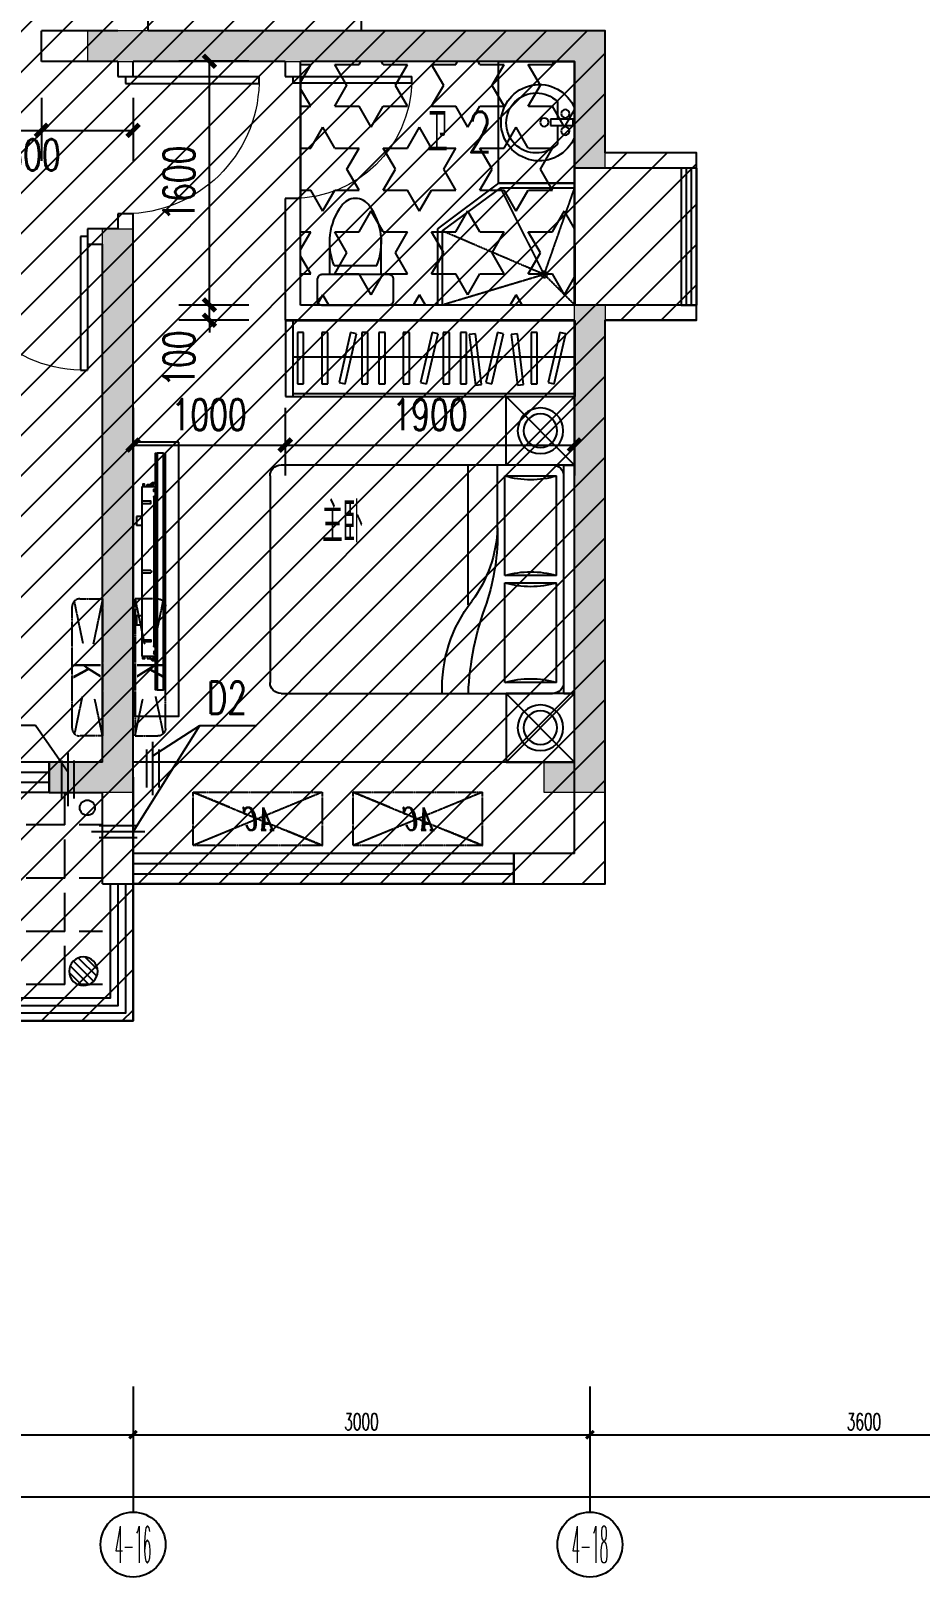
# Model space of a CAD drawing. Extents: x 184967 to 628822, y -100826 to 121332.
# Drawn here: x 281755 to 287593, y -4229 to 5923 of the extents above; entities that cross this region are included whole.
import ezdxf
from ezdxf.enums import TextEntityAlignment as Align

# ---------------------------------------------------------------- set-up
doc = ezdxf.new("R2010")
doc.units = 0
doc.header["$MEASUREMENT"] = 0
doc.linetypes.add('DASH', pattern=[0.35, 0.25, -0.1])
for name, color, linetype in [('1-涂料1', 251, 'Continuous'), ('AXIS_TEXT', 7, 'Continuous'), ('DIM_LEAD', 3, 'Continuous'), ('EQUIP_地漏', 7, 'Continuous'), ('fur', 252, 'Continuous'), ('KT', 8, 'DASH'), ('lvtry', 9, 'Continuous'), ('PUB_DIM', 3, 'Continuous'), ('pub_dim1', 190, 'Continuous'), ('PUB_TEXT', 7, 'Continuous'), ('TEXT', 7, 'Continuous'), ('VPIPE-凝结', 150, 'TG_N'), ('WALL', 145, 'Continuous'), ('WINDOW', 141, 'Continuous'), ('厨洁具', 8, 'Continuous'), ('栏杆', 4, 'Continuous'), ('看线', 67, 'Continuous'), ('降板填充', 251, 'Continuous'), ('面积匡算', 1, 'Continuous')]:
    doc.layers.add(name, color=color, linetype=linetype)
doc.layers.add('4#6#-col-2F~31F$0$COLU', color=7, linetype='Continuous', lineweight=0)
doc.layers.add('4#6#-col-2F~31F$0$COLU_HATCH', color=251, linetype='Continuous', lineweight=0)
doc.styles.add('_TCH_AXIS', font='COMPLEX', dxfattribs={"bigfont": 'GBCBIG'})
doc.styles.add('_TCH_DIM', font='SIMPLEX', dxfattribs={"bigfont": 'GBCBIG'})
doc.styles.add('_TCH_DIM_T3', font='SIMPLEX', dxfattribs={"width": 0.705882, "bigfont": 'GBCBIG'})
doc.styles.add('COMPLEX', font='COMPLEX')
doc.styles.add('ENGLISH', font='italict.shx')
doc.styles.add('LHZ', font='RS5.SHX', dxfattribs={"width": 0.7, "height": 2000, "bigfont": 'HZTXT.shx'})
doc.styles.get("Standard").update_dxf_attribs({"font": 'gbenor.shx', "bigfont": 'gbcbig.shx'})
doc.styles.add('TG_LINETYPE', font='GBXWXT', dxfattribs={"width": 0.7, "height": 3, "bigfont": 'GBCBIG'})
doc.styles.add('宋体', font='romans.shx', dxfattribs={"height": 2, "bigfont": 'gbcbig.shx'})
doc.styles.add('尺寸标注', font='txt.shx', dxfattribs={"width": 0.6, "height": 110})
doc.linetypes.add('TG_N', pattern='A,3,-0.34,["N",TG_LINETYPE,S=0.1,R=0,X=-0.23,Y=-0.08],0', length=3.34)
doc.dimstyles.new('1-50', dxfattribs={"dimscale": 50, "dimtxt": 110, "dimasz": 1, "dimexe": 2, "dimexo": 2, "dimgap": 0.6, "dimtad": 1, "dimdec": 0, "dimrnd": 5, "dimtxsty": '尺寸标注', "dimblk": 'ARCHTICK', "dimcen": 2.5, "dimclrd": 251, "dimclre": 251, "dimclrt": 50, "dimadec": 0, "dimazin": 0, "dimtfac": 1, "dimtdec": 0, "dimtix": 1, "dimtmove": 2, "dimatfit": 3, "dimldrblk": 'DOT', "dimfxl": 0, "dimarcsym": 0})
doc.dimstyles.new('_TCH_ARCH&&80', dxfattribs={"dimtxt": 204, "dimasz": 80, "dimexe": 200, "dimexo": 240, "dimgap": 98, "dimtad": 1, "dimdec": 0, "dimzin": 0, "dimdsep": 46, "dimtxsty": '_TCH_DIM_T3', "dimblk": 'ARCHTICK', "dimcen": 0.09, "dimclrt": 7, "dimazin": 2, "dimtfac": 1, "dimtdec": 0, "dimtix": 1, "dimtmove": 2, "dimatfit": 3, "dimfxl": 0, "dimtolj": 1, "dimtzin": 0, "dimarcsym": 0})

# ---------------------------------------------------------------- blocks, each defined once
blk = doc.blocks.new('$TwtSys$00000141')
for p, q in [((-94, 8), (-10, 92)), ((-94, 8), (-10, 92)), ((-87, -35), (35, 87)), ((-87, -35), (35, 87)), ((-66, -66), (66, 66)), ((-66, -66), (66, 66)), ((-32, -87), (88, 33)), ((-32, -87), (88, 33)), ((11, -92), (92, -11)), ((11, -92), (92, -11))]:
    blk.add_line(p, q)
blk.add_circle((0, 0), 94)
blk.add_circle((0, 0), 94)
blk = doc.blocks.new('4.6.31')
at = {"layer": '4#6#-col-2F~31F$0$COLU_HATCH'}
for points in [[(15800, 5000), (15800, 4800), (19000, 4800), (19000, 4100), (19200, 4100), (19200, 5000)], [(15900, 0), (15550, 0), (15550, 200), (15900, 200), (15900, 3700), (16100, 3700), (16100, 0)], [(19000, 0), (18800, 0), (18800, 200), (19000, 200), (19000, 3200), (19200, 3200), (19200, 0)]]:
    blk.add_hatch(color=252, dxfattribs=at).paths.add_polyline_path(points)
at = {"layer": '4#6#-col-2F~31F$0$COLU', "color": 6}
blk.add_lwpolyline([(15800, 5000), (15800, 4800), (19000, 4800), (19000, 4100), (19200, 4100), (19200, 5000)], close=True, dxfattribs=at)
for points in [[(15900, 0), (15550, 0), (15550, 200), (15900, 200), (15900, 3700), (16100, 3700), (16100, 0), (15900, 0)], [(19000, 0), (18800, 0), (18800, 200), (19000, 200), (19000, 3200), (19200, 3200), (19200, 0), (19000, 0)]]:
    blk.add_lwpolyline(points, dxfattribs=at)
blk = doc.blocks.new('46s')
at = {"layer": 'VPIPE-凝结', "linetype": 'Continuous'}
blk.add_circle((24850, -17200), 50, dxfattribs=at)
blk = doc.blocks.new('A$C66E365A4')
at = {"layer": '栏杆'}
for p, q in [((0, 0), (0, -350)), ((-40, -50), (-40, -300)), ((40, -50), (40, -300))]:
    blk.add_line(p, q, dxfattribs=at)
blk = doc.blocks.new('BGSKT')
at = {"layer": 'KT'}
for p, q in [((296983, 262162), (297281, 262100)), ((297883, 262162), (297640, 262111)), ((297274, 262034), (296998, 261977)), ((297624, 262028), (297869, 261977))]:
    blk.add_line(p, q, dxfattribs=at)
blk.add_lwpolyline([(296983, 262162), (297883, 262162), (297883, 262012, -0.414214), (297833, 261962), (297033, 261962, -0.414214), (296983, 262012)], format="xyb", close=True, dxfattribs=at)
at = {"layer": 'KT', "style": 'LHZ', "width": 0.7}
blk.add_text('K', height=180, dxfattribs=at).set_placement((297397, 261969))
blk = doc.blocks.new('FDBGF')
at = {"layer": 'lvtry'}
for p, q in [((235436, 33878), (234799, 33242)), ((236001, 33312), (235436, 33878)), ((236001, 33312), (235436, 33878)), ((235635, 32989), (235980, 33334)), ((235648, 32959), (236001, 33312)), ((235153, 32888), (234799, 33242)), ((235165, 32918), (234820, 33263)), ((235648, 32959), (235153, 32888)), ((235635, 32989), (235165, 32918))]:
    blk.add_line(p, q, dxfattribs=at)
at = {"layer": 'lvtry', "linetype": 'DASH'}
for q in [(235436, 33878), (234820, 33263), (235165, 32919), (235636, 32989), (235980, 33334)]:
    blk.add_line((235436, 33595), q, dxfattribs=at)
blk.add_circle((235436, 33595), 20, dxfattribs=at)
blk = doc.blocks.new('WRFDXGB')
at = {"layer": 'fur'}
for p, q in [((928926, 867292), (930826, 867292)), ((928926, 867292), (928926, 866792)), ((928976, 867292), (928976, 866792)), ((930826, 867292), (930826, 866792)), ((929005, 867212), (929005, 866876)), ((929045, 867212), (929005, 867212)), ((929045, 866876), (929045, 867212)), ((929165, 867212), (929165, 866876)), ((929206, 867212), (929165, 867212)), ((929206, 866876), (929206, 867212)), ((929355, 867212), (929279, 866884)), ((929318, 866875), (929394, 867203)), ((929394, 867203), (929355, 867212)), ((929428, 867212), (929428, 866876)), ((929468, 867212), (929428, 867212)), ((929468, 866876), (929468, 867212)), ((929541, 867212), (929541, 866876)), ((929581, 867212), (929541, 867212)), ((929581, 866876), (929581, 867212)), ((929700, 867212), (929700, 866876)), ((929741, 867212), (929700, 867212)), ((929741, 866876), (929741, 867212)), ((929890, 867212), (929814, 866884)), ((929853, 866875), (929929, 867203)), ((929929, 867203), (929890, 867212)), ((929963, 867212), (929963, 866876)), ((930003, 867212), (929963, 867212)), ((930003, 866876), (930003, 867212)), ((930076, 867212), (930076, 866876)), ((930116, 867212), (930076, 867212)), ((930116, 866876), (930116, 867212)), ((930174, 867204), (930134, 867199)), ((930134, 867199), (930174, 866866)), ((930214, 866871), (930174, 867204)), ((930319, 867212), (930243, 866884)), ((930282, 866875), (930358, 867203)), ((930358, 867203), (930319, 867212)), ((930450, 867204), (930410, 867199)), ((930410, 867199), (930450, 866866)), ((930490, 866871), (930450, 867204)), ((930540, 867212), (930540, 866876)), ((930580, 867212), (930540, 867212)), ((930580, 866876), (930580, 867212)), ((930728, 867212), (930652, 866884)), ((930691, 866875), (930767, 867203)), ((930767, 867203), (930728, 867212)), ((928976, 867052), (930826, 867052)), ((929005, 866876), (929045, 866876)), ((929165, 866876), (929206, 866876)), ((929279, 866884), (929318, 866875)), ((929428, 866876), (929468, 866876)), ((929541, 866876), (929581, 866876)), ((929700, 866876), (929741, 866876)), ((929814, 866884), (929853, 866875)), ((929963, 866876), (930003, 866876)), ((930076, 866876), (930116, 866876)), ((930174, 866866), (930214, 866871)), ((930243, 866884), (930282, 866875)), ((930450, 866866), (930490, 866871)), ((930540, 866876), (930580, 866876)), ((930652, 866884), (930691, 866875)), ((928926, 866792), (930826, 866792)), ((928976, 866812), (930826, 866812))]:
    blk.add_line(p, q, dxfattribs=at)
blk = doc.blocks.new('_C1IBA')
at = {"layer": 'fur'}
for p, q in [((450, 750), (0, 1200)), ((0, 750), (450, 1200)), ((0, -750), (450, -1200)), ((450, -750), (0, -1200))]:
    blk.add_line(p, q, dxfattribs=at)
at = {"layer": 'fur', "linetype": 'ByBlock'}
for p, q in [((0, -750), (0, 750)), ((72, 750), (0, 750)), ((72, -750), (72, 750)), ((145, 750), (1928, 750)), ((506, 325), (506, 750)), ((699, -169), (699, 750)), ((458, 678), (121, 678)), ((121, 678), (121, 24)), ((458, 24), (458, 678)), ((2000, 678), (2000, -678)), ((121, 24), (458, 24)), ((458, -24), (121, -24)), ((121, -24), (121, -678)), ((458, -678), (458, -24)), ((121, -678), (458, -678)), ((72, -750), (0, -750)), ((1928, -750), (145, -750))]:
    blk.add_line(p, q, dxfattribs=at)
at = {"layer": 'fur'}
for points in [[(0, 750), (450, 750), (450, 1200), (0, 1200)], [(0, -750), (450, -750), (450, -1200), (0, -1200)]]:
    blk.add_lwpolyline(points, close=True, dxfattribs=at)
for centre, radius in [((225, 975), 150), ((225, 975), 110), ((225, -975), 150), ((225, -975), 110)]:
    blk.add_circle(centre, radius, dxfattribs=at)
at = {"layer": 'fur', "linetype": 'ByBlock'}
for centre, radius, start, end in [((145, 678), 72.3, 90, 180), ((1928, 678), 72.3, 0, 90), ((289, 1256), 603, 253.7398, 286.2602), ((1391, 377), 886, 182.5398, 216.0403), ((2019, 306), 1513, 179.2582, 197.8034), ((289, -554), 603, 73.7398, 106.2602), ((289, 554), 603, 253.7398, 286.2602), ((-1237, -834), 1937, 2.4934, 20.4717), ((-52, -712), 922, 357.6218, 37.951), ((145, -678), 72.3, 180, 270), ((289, -1256), 603, 73.7398, 106.2602), ((1928, -678), 72.3, 270, 0)]:
    blk.add_arc(centre, radius, start, end, dxfattribs=at)
at = {"layer": 'fur', "flags": 9}
for tag in ['XSIZE', 'YSIZE']:
    blk.add_attdef(tag, (0, 0), '', height=0.5, dxfattribs=at)
blk = doc.blocks.new('YJ02')
at = {"layer": 'fur'}
h = blk.add_hatch(dxfattribs=at)
h.set_pattern_fill('ANSI31,_O', color=256, scale=25, angle=270)
h.set_pattern_definition([(315, (4797.172, 52439.616), (2.2097087, 2.2097087), [])])
h.paths.add_polyline_path([(-350, -65), (-350, -75), (-360, -75), (-360, -65)])
h = blk.add_hatch(dxfattribs=at)
h.set_pattern_fill('ANSI31,_O', color=256, scale=25, angle=270)
h.set_pattern_definition([(315, (5257.172, 52439.616), (2.2097087, 2.2097087), [])])
h.paths.add_polyline_path([(350, -65), (350, -75), (360, -75), (360, -65)])
h = blk.add_hatch(dxfattribs=at)
h.set_pattern_fill('ANSI31,_O', color=256, scale=25, angle=270)
h.set_pattern_definition([(315, (4827.172, 52439.616), (2.2097087, 2.2097087), [])])
h.paths.add_polyline_path([(-372, -147), (-372, -136), (-382, -136), (-382, -147)])
h = blk.add_hatch(dxfattribs=at)
h.set_pattern_fill('ANSI31,_O', color=256, scale=25, angle=270)
h.set_pattern_definition([(315, (5227.172, 52439.616), (2.2097087, 2.2097087), [])])
h.paths.add_polyline_path([(372, -147), (372, -136), (382, -136), (382, -147)])
for p, q in [((-390, -84.9), (-390, -65)), ((-380.6, -79.4), (-390, -65)), ((380.6, -79.4), (390, -65)), ((390, -84.9), (390, -65)), ((-380.6, -99.3), (-390, -84.9)), ((-380.6, -119.3), (-380.6, -79.4)), ((-372, -79.4), (-380.6, -79.4)), ((-380.6, -99.3), (-372, -99.3)), ((-372, -119.3), (-380.6, -119.3)), ((372, -79.4), (380.6, -79.4)), ((380.6, -99.3), (372, -99.3)), ((372, -119.3), (380.6, -119.3)), ((380.6, -119.3), (380.6, -79.4)), ((380.6, -99.3), (390, -84.9)), ((-234.3, -152), (-234.3, -189)), ((-194.3, -189), (-234.3, -189)), ((-194.3, -152), (-194.3, -189)), ((201.4, -152), (201.4, -189)), ((241.4, -189), (201.4, -189)), ((241.4, -152), (241.4, -189))]:
    blk.add_line(p, q, dxfattribs=at)
for points in [[(517, -12), (517, 0), (-517, 0), (-517, -12)], [(517, -53), (517, -65), (-517, -65), (-517, -53)], [(-298.4, -152), (-298.4, -94.7), (-308.4, -94.7), (-308.4, -152)], [(298.4, -152), (298.4, -94.7), (308.4, -94.7), (308.4, -152)]]:
    blk.add_lwpolyline(points, dxfattribs=at)
for points in [[(518, -12), (518, -53), (-518, -53), (-518, -12)], [(-350, -65), (-350, -75), (-360, -75), (-360, -65)], [(350, -65), (350, -75), (360, -75), (360, -65)], [(-372, -147), (-372, -136), (-382, -136), (-382, -147)], [(372, -147), (372, -136), (382, -136), (382, -147)]]:
    blk.add_lwpolyline(points, close=True, dxfattribs=at)
for points in [[(-372, -65), (-372, -147, 0.414214), (-367, -152), (367, -152, 0.414214), (372, -147), (372, -65)], [(330, -65), (330, -70, -0.414214), (325, -75), (-325, -75, -0.414214), (-330, -70), (-330, -65)], [(-5, -152), (-5, -94.7, -0.8844), (5, -94.7), (5, -152)]]:
    blk.add_lwpolyline(points, format="xyb", dxfattribs=at)
blk = doc.blocks.new('awrtt')
at = {"layer": 'KT', "linetype": 'DASH'}
for p, q in [((195123, -20713), (194273, -20713)), ((194273, -20713), (194516, -20813)), ((195123, -20713), (194273, -21063)), ((194273, -21063), (194273, -20713)), ((194273, -20713), (195123, -21063)), ((194880, -20813), (195123, -20713)), ((195123, -21063), (195123, -20713)), ((195123, -21063), (195123, -20713)), ((194273, -21063), (194516, -20963)), ((194880, -20963), (195123, -21063)), ((194273, -21063), (195123, -21063))]:
    blk.add_line(p, q, dxfattribs=at)
at = {"layer": 'KT', "linetype": 'DASH', "style": 'ENGLISH', "width": 0.75}
blk.add_text('AC', height=150, dxfattribs=at).set_placement((194698, -20888), align=Align.MIDDLE_CENTER)
blk = doc.blocks.new('$plan$00001613')
at = {"layer": 'lvtry'}
for p, q in [((-260, -140), (-260, 140)), ((-200, 170), (-200, -170))]:
    blk.add_line(p, q, dxfattribs=at)
blk.add_lwpolyline([(-430, -170), (-200, -170), (-200, -220, 0.414214), (-170, -250), (-30, -250, 0.414214), (0, -220), (0, 220, 0.414214), (-30, 250), (-170, 250, 0.414214), (-200, 220), (-200, 170), (-430, 170)], format="xyb", dxfattribs=at)
for centre, radius, start, end in [((-413, -227), 398, 67.4505, 126.6381), ((-590, 0), 110, 123.4509, 236.5491), ((-413, 227), 398, 233.3619, 292.5495)]:
    blk.add_arc(centre, radius, start, end, dxfattribs=at)
blk = doc.blocks.new('$plan$00001628')
for p, q in [((-20, 0), (20, 0)), ((20, 0), (20, -150)), ((-20, -150), (-20, 0)), ((-23, -104), (-144, -104)), ((20, -150), (-20, -150)), ((136, -104), (24, -104))]:
    blk.add_line(p, q)
blk.add_lwpolyline([(-97, 9, 5.110404), (92, 9)], format="xyb", close=True)
for centre, radius in [((-57, -52), 26.7), ((57, -52), 26.7), ((0, -190), 27.8)]:
    blk.add_circle(centre, radius)
blk.add_arc((-4, -243), 197, 135.2527, 44.7473)
blk = doc.blocks.new('_ArchTick')
at = {"color": 0, "linetype": 'ByBlock', "const_width": 0.4}
blk.add_lwpolyline([(-0.5, -0.5), (0.5, 0.5)], dxfattribs=at)
blk = doc.blocks.new('*D626')
at = {"layer": 'Defpoints', "color": 0, "transparency": 16777216}
for p in [(282927, 4123), (283425, 4123), (283425, 4023)]:
    blk.add_point(p, dxfattribs=at)
at = {"layer": 'pub_dim1', "color": 0, "lineweight": -2, "transparency": 16777216}
for p, q in [((282927, 4123), (282927, 4203)), ((283185, 4123), (282727, 4123)), ((282927, 4023), (282927, 4123)), ((283185, 4023), (282727, 4023)), ((282927, 4023), (282927, 3943))]:
    blk.add_line(p, q, dxfattribs=at)
at = {"layer": 'pub_dim1', "color": 0, "lineweight": -2, "transparency": 16777216, "xscale": 80, "yscale": 80, "zscale": 80}
for p, rotation in [((282927, 4123), 270), ((282927, 4023), 90)]:
    blk.add_blockref('_ArchTick', p, dxfattribs=dict(at, rotation=rotation))
at = {"layer": 'pub_dim1', "color": 7, "transparency": 16777216, "insert": (282727, 3771), "char_height": 204, "attachment_point": 5, "rotation": 90, "style": '_TCH_DIM_T3'}
blk.add_mtext('\\A1;100', dxfattribs=at)
blk = doc.blocks.new('*D627')
at = {"layer": 'Defpoints', "color": 0, "transparency": 16777216}
for p in [(282927, 5723), (283425, 5723), (283425, 4123)]:
    blk.add_point(p, dxfattribs=at)
at = {"layer": 'pub_dim1', "color": 0, "lineweight": -2, "transparency": 16777216}
for p, q in [((283185, 5723), (282727, 5723)), ((282927, 4123), (282927, 5723)), ((283185, 4123), (282727, 4123))]:
    blk.add_line(p, q, dxfattribs=at)
at = {"layer": 'pub_dim1', "color": 0, "lineweight": -2, "transparency": 16777216, "xscale": 80, "yscale": 80, "zscale": 80}
for p, rotation in [((282927, 5723), 90), ((282927, 4123), 270)]:
    blk.add_blockref('_ArchTick', p, dxfattribs=dict(at, rotation=rotation))
at = {"layer": 'pub_dim1', "color": 7, "transparency": 16777216, "insert": (282727, 4923), "char_height": 204, "attachment_point": 5, "rotation": 90, "style": '_TCH_DIM_T3'}
blk.add_mtext('\\A1;1600', dxfattribs=at)
blk = doc.blocks.new('*D628')
at = {"layer": 'Defpoints', "color": 0, "transparency": 16777216}
for p in [(283425, 3687), (285325, 3687), (285325, 3203)]:
    blk.add_point(p, dxfattribs=at)
at = {"layer": 'pub_dim1', "color": 0, "lineweight": -2, "transparency": 16777216}
for p, q in [((283425, 3447), (283425, 3003)), ((285325, 3447), (285325, 3003)), ((283425, 3203), (285325, 3203))]:
    blk.add_line(p, q, dxfattribs=at)
at = {"layer": 'pub_dim1', "color": 0, "lineweight": -2, "transparency": 16777216, "xscale": 80, "yscale": 80, "zscale": 80, "rotation": 180}
blk.add_blockref('_ArchTick', (283425, 3203), dxfattribs=at)
at = {"layer": 'pub_dim1', "color": 0, "lineweight": -2, "transparency": 16777216, "xscale": 80, "yscale": 80, "zscale": 80}
blk.add_blockref('_ArchTick', (285325, 3203), dxfattribs=at)
at = {"layer": 'pub_dim1', "color": 7, "transparency": 16777216, "insert": (284375, 3403), "char_height": 204, "attachment_point": 5, "style": '_TCH_DIM_T3'}
blk.add_mtext('\\A1;1900', dxfattribs=at)
blk = doc.blocks.new('*D629')
at = {"layer": 'Defpoints', "color": 0, "transparency": 16777216}
for p in [(282425, 3687), (283425, 3687), (283425, 3203)]:
    blk.add_point(p, dxfattribs=at)
at = {"layer": 'pub_dim1', "color": 0, "lineweight": -2, "transparency": 16777216}
for p, q in [((282425, 3447), (282425, 3003)), ((283425, 3447), (283425, 3003)), ((282425, 3203), (283425, 3203))]:
    blk.add_line(p, q, dxfattribs=at)
at = {"layer": 'pub_dim1', "color": 0, "lineweight": -2, "transparency": 16777216, "xscale": 80, "yscale": 80, "zscale": 80, "rotation": 180}
blk.add_blockref('_ArchTick', (282425, 3203), dxfattribs=at)
at = {"layer": 'pub_dim1', "color": 0, "lineweight": -2, "transparency": 16777216, "xscale": 80, "yscale": 80, "zscale": 80}
blk.add_blockref('_ArchTick', (283425, 3203), dxfattribs=at)
at = {"layer": 'pub_dim1', "color": 7, "transparency": 16777216, "insert": (282925, 3403), "char_height": 204, "attachment_point": 5, "style": '_TCH_DIM_T3'}
blk.add_mtext('\\A1;1000', dxfattribs=at)
blk = doc.blocks.new('*D635')
at = {"layer": 'Defpoints', "color": 0, "transparency": 16777216}
for p in [(280925, 5723), (281825, 5723), (281825, 5269)]:
    blk.add_point(p, dxfattribs=at)
at = {"layer": 'pub_dim1', "color": 0, "lineweight": -2, "transparency": 16777216}
for p, q in [((280925, 5483), (280925, 5069)), ((281825, 5483), (281825, 5069)), ((280925, 5269), (281825, 5269))]:
    blk.add_line(p, q, dxfattribs=at)
at = {"layer": 'pub_dim1', "color": 0, "lineweight": -2, "transparency": 16777216, "xscale": 80, "yscale": 80, "zscale": 80, "rotation": 180}
blk.add_blockref('_ArchTick', (280925, 5269), dxfattribs=at)
at = {"layer": 'pub_dim1', "color": 0, "lineweight": -2, "transparency": 16777216, "xscale": 80, "yscale": 80, "zscale": 80}
blk.add_blockref('_ArchTick', (281825, 5269), dxfattribs=at)
at = {"layer": 'pub_dim1', "color": 7, "transparency": 16777216, "insert": (281375, 5469), "char_height": 204, "attachment_point": 5, "style": '_TCH_DIM_T3'}
blk.add_mtext('\\A1;900', dxfattribs=at)
blk = doc.blocks.new('*D636')
at = {"layer": 'Defpoints', "color": 0, "transparency": 16777216}
for p in [(281825, 5723), (282425, 5723), (282425, 5269)]:
    blk.add_point(p, dxfattribs=at)
at = {"layer": 'pub_dim1', "color": 0, "lineweight": -2, "transparency": 16777216}
for p, q in [((281825, 5483), (281825, 5069)), ((282425, 5483), (282425, 5069)), ((281825, 5269), (282425, 5269))]:
    blk.add_line(p, q, dxfattribs=at)
at = {"layer": 'pub_dim1', "color": 0, "lineweight": -2, "transparency": 16777216, "xscale": 80, "yscale": 80, "zscale": 80, "rotation": 180}
blk.add_blockref('_ArchTick', (281825, 5269), dxfattribs=at)
at = {"layer": 'pub_dim1', "color": 0, "lineweight": -2, "transparency": 16777216, "xscale": 80, "yscale": 80, "zscale": 80}
blk.add_blockref('_ArchTick', (282425, 5269), dxfattribs=at)
at = {"layer": 'pub_dim1', "color": 7, "transparency": 16777216, "insert": (281765, 5109), "char_height": 204, "attachment_point": 5, "style": '_TCH_DIM_T3'}
blk.add_mtext('\\A1;600', dxfattribs=at)
blk = doc.blocks.new('$DorLib2D$00000001')
for p, q in [((0.45, 0.975), (0.5, 0.975)), ((0.45, 0), (0.45, 0.975)), ((0.5, 0), (0.5, 0.975)), ((0.5, 0), (0.45, 0))]:
    blk.add_line(p, q)
at = {"lineweight": 13}
blk.add_arc((0.475, 0), 0.975, 91.4693, 180, dxfattribs=at)
blk = doc.blocks.new('$WINLIB2D$00000001')
at = {"color": 0}
for points in [[(-0.5, 0.5), (-0.5, -0.5)], [(-0.5, 0.5), (0.5, 0.5)], [(0.5, -0.5), (0.5, 0.5)], [(0.5, 0.1667), (-0.5, 0.1667)], [(0.5, -0.1667), (-0.5, -0.1667)], [(-0.5, -0.5), (0.5, -0.5)]]:
    blk.add_lwpolyline(points, dxfattribs=at)
blk = doc.blocks.new('*D762')
at = {"layer": 'Defpoints', "color": 0, "linetype": 'ByBlock', "transparency": 16777216}
for p in [(256625, -2977), (295525, -2977), (295525, -3703)]:
    blk.add_point(p, dxfattribs=at)
at = {"layer": 'PUB_DIM', "color": 251, "lineweight": -2, "transparency": 16777216}
for p, q in [((256625, -3453), (256625, -3803)), ((295525, -3453), (295525, -3803)), ((256625, -3703), (295525, -3703))]:
    blk.add_line(p, q, dxfattribs=at)
at = {"layer": 'PUB_DIM', "color": 251, "linetype": 'ByBlock', "lineweight": -2, "transparency": 16777216, "xscale": 50, "yscale": 50, "zscale": 50, "rotation": 180}
blk.add_blockref('_ArchTick', (256625, -3703), dxfattribs=at)
at = {"layer": 'PUB_DIM', "color": 251, "linetype": 'ByBlock', "lineweight": -2, "transparency": 16777216, "xscale": 50, "yscale": 50, "zscale": 50}
blk.add_blockref('_ArchTick', (295525, -3703), dxfattribs=at)
at = {"layer": 'PUB_DIM', "color": 50, "linetype": 'ByBlock', "transparency": 16777216, "insert": (276075, -3618), "char_height": 110, "attachment_point": 5, "style": '尺寸标注'}
blk.add_mtext('38900', dxfattribs=at)
blk = doc.blocks.new('_Dot')
at = {"color": 0, "linetype": 'ByBlock', "lineweight": -2}
blk.add_line((-0.5, 0), (-1, 0), dxfattribs=at)
at = {"color": 0, "linetype": 'ByBlock', "const_width": 0.5}
blk.add_lwpolyline([(-0.25, 0, 1), (0.25, 0, 1)], format="xyb", close=True, dxfattribs=at)
blk = doc.blocks.new('*D764')
at = {"layer": 'Defpoints', "color": 0, "linetype": 'ByBlock', "transparency": 16777216}
for p in [(279725, -2977), (282425, -2977), (282425, -3294)]:
    blk.add_point(p, dxfattribs=at)
at = {"layer": 'PUB_DIM', "color": 251, "lineweight": -2, "transparency": 16777216}
for p, q in [((279725, -3077), (279725, -3394)), ((282425, -3077), (282425, -3394)), ((279725, -3294), (282425, -3294))]:
    blk.add_line(p, q, dxfattribs=at)
at = {"layer": 'PUB_DIM', "color": 251, "linetype": 'ByBlock', "lineweight": -2, "transparency": 16777216, "xscale": 50, "yscale": 50, "zscale": 50, "rotation": 180}
blk.add_blockref('_ArchTick', (279725, -3294), dxfattribs=at)
at = {"layer": 'PUB_DIM', "color": 251, "linetype": 'ByBlock', "lineweight": -2, "transparency": 16777216, "xscale": 50, "yscale": 50, "zscale": 50}
blk.add_blockref('_ArchTick', (282425, -3294), dxfattribs=at)
at = {"layer": 'PUB_DIM', "color": 50, "linetype": 'ByBlock', "transparency": 16777216, "insert": (281075, -3209), "char_height": 110, "attachment_point": 5, "style": '尺寸标注'}
blk.add_mtext('2700', dxfattribs=at)
blk = doc.blocks.new('*D765')
at = {"layer": 'Defpoints', "color": 0, "linetype": 'ByBlock', "transparency": 16777216}
for p in [(282425, -2977), (285425, -2977), (285425, -3294)]:
    blk.add_point(p, dxfattribs=at)
at = {"layer": 'PUB_DIM', "color": 251, "lineweight": -2, "transparency": 16777216}
for p, q in [((282425, -3077), (282425, -3394)), ((285425, -3077), (285425, -3394)), ((282425, -3294), (285425, -3294))]:
    blk.add_line(p, q, dxfattribs=at)
at = {"layer": 'PUB_DIM', "color": 251, "linetype": 'ByBlock', "lineweight": -2, "transparency": 16777216, "xscale": 50, "yscale": 50, "zscale": 50, "rotation": 180}
blk.add_blockref('_ArchTick', (282425, -3294), dxfattribs=at)
at = {"layer": 'PUB_DIM', "color": 251, "linetype": 'ByBlock', "lineweight": -2, "transparency": 16777216, "xscale": 50, "yscale": 50, "zscale": 50}
blk.add_blockref('_ArchTick', (285425, -3294), dxfattribs=at)
at = {"layer": 'PUB_DIM', "color": 50, "linetype": 'ByBlock', "transparency": 16777216, "insert": (283925, -3209), "char_height": 110, "attachment_point": 5, "style": '尺寸标注'}
blk.add_mtext('3000', dxfattribs=at)
blk = doc.blocks.new('_AXISO')
blk.add_circle((0, 0), 0.5)
at = {"layer": 'AXIS_TEXT', "style": 'COMPLEX', "width": 1.041667}
blk.add_attdef('A', text='', height=0.56, dxfattribs=at).set_placement((-0.25, -0.28), (0.25, -0.28), align=Align.FIT)
blk = doc.blocks.new('*D766')
at = {"layer": 'Defpoints', "color": 0, "linetype": 'ByBlock', "transparency": 16777216}
for p in [(285425, -2977), (289025, -2977), (289025, -3294)]:
    blk.add_point(p, dxfattribs=at)
at = {"layer": 'WALL', "color": 251, "lineweight": -2, "transparency": 16777216}
for p, q in [((285425, -3077), (285425, -3394)), ((289025, -3077), (289025, -3394)), ((285425, -3294), (289025, -3294))]:
    blk.add_line(p, q, dxfattribs=at)
at = {"layer": 'WALL', "color": 251, "linetype": 'ByBlock', "lineweight": -2, "transparency": 16777216, "xscale": 50, "yscale": 50, "zscale": 50, "rotation": 180}
blk.add_blockref('_ArchTick', (285425, -3294), dxfattribs=at)
at = {"layer": 'WALL', "color": 251, "linetype": 'ByBlock', "lineweight": -2, "transparency": 16777216, "xscale": 50, "yscale": 50, "zscale": 50}
blk.add_blockref('_ArchTick', (289025, -3294), dxfattribs=at)
at = {"layer": 'WALL', "color": 50, "linetype": 'ByBlock', "transparency": 16777216, "insert": (287225, -3209), "char_height": 110, "attachment_point": 5, "style": '尺寸标注'}
blk.add_mtext('3600', dxfattribs=at)

msp = doc.modelspace()

# ---------------------------------------------------------------- hatches: boundary and pattern name
at = {"layer": '1-涂料1'}
h = msp.add_hatch(dxfattribs=at)
h.set_pattern_fill('ANGLE', color=256, scale=100, style=0)
h.set_pattern_definition([(180, (885131.04, 53445.53), (0, 349.25), [254, -95.25]), (90, (885131.04, 53445.53), (349.25, 2e-14), [254, -95.25])])
h.paths.add_polyline_path([(282225.2, -377.5), (282225.2, 774.5), (282187.2, 922.5), (280484, 904.2), (275925.2, 922.5), (275925.2, -327.5)])
at = {"layer": '降板填充', "linetype": 'DASH'}
h = msp.add_hatch(dxfattribs=at)
h.set_pattern_fill('STARS', color=256, scale=200, style=0)
h.set_pattern_definition([(7e-15, (-1368836.63, 52171.27), (0, 274.963), [158.75, -158.75]), (60, (-1368836.63, 52171.27), (-238.124943, 137.4815), [158.75, -158.75]), (120, (-1368757.26, 52308.75), (-238.124943, -137.4815), [158.75, -158.75])])
h.paths.add_polyline_path([(285325.2, 5722.5), (283525.2, 5722.5), (283525.2, 4122.5), (285325.2, 4122.5)])
at = {"layer": '面积匡算'}
h = msp.add_hatch(dxfattribs=at)
h.set_pattern_fill('ANSI31', color=6, scale=1500)
h.paths.add_polyline_path([(275325.2, -577.5), (282425.2, -577.5), (282425.2, 322.5), (285525.2, 322.5), (285525.2, 4022.5), (286125.2, 4022.5), (286125.2, 5122.5), (285525.2, 5122.5), (285525.2, 5922.5), (283925.2, 5922.5), (283925.2, 8622.5), (280825.2, 8622.5), (280825.2, 10222.5), (279825.2, 10222.5), (279825.2, 11222.5), (277325.2, 11222.5), (277325.2, 9722.5), (275825.2, 9722.5), (275825.2, 122.5), (275325.2, 122.5)])

# ---------------------------------------------------------------- linework, layer by layer
at = {"layer": 'DIM_LEAD'}
for p, q in [((281784, 1362), (281411.5, 1362)), ((281998.7, 1053), (281784, 1362)), ((281998.7, 1053), (281784, 1362)), ((281998.7, 1053), (281784, 1362)), ((282425.2, 664.4), (282863.2, 1363)), ((282425.2, 664.4), (282863.2, 1363)), ((282556.2, 1163), (282863.2, 1363)), ((282863.2, 1363), (283235.7, 1363))]:
    msp.add_line(p, q, dxfattribs=at)
at = {"layer": 'lvtry'}
msp.add_lwpolyline([(284825.2, 4922.5), (284825.2, 5722.5), (285325.2, 5722.5), (285325.2, 4922.5), (284825.2, 4922.5)], dxfattribs=at)
at = {"layer": 'PUB_DIM', "linetype": 'ByBlock'}
for p, q in [((282425.2, -2977.5), (282425.2, -3802.3)), ((285425.2, -2977.5), (285425.2, -3802.3))]:
    msp.add_line(p, q, dxfattribs=at)
at = {"layer": 'WALL'}
for p, q in [((282525.2, 5922.5), (282525.2, 6022.5)), ((282325.2, 5922.5), (281825.2, 5922.5)), ((281825.2, 5722.5), (281825.2, 5922.5)), ((283425.2, 5922.5), (282525.2, 5922.5)), ((285525.2, 5922.5), (283425.2, 5922.5)), ((285525.2, 5122.5), (285525.2, 5922.5)), ((282325.2, 5722.5), (281825.2, 5722.5)), ((282325.2, 5722.5), (282325.2, 5622.5)), ((282425.2, 5622.5), (282425.2, 5722.5)), ((283425.2, 5722.5), (282425.2, 5722.5)), ((283425.2, 5722.5), (283425.2, 5622.5)), ((283525.2, 5622.5), (283525.2, 5722.5)), ((285325.2, 5722.5), (283525.2, 5722.5)), ((285325.2, 5022.5), (285325.2, 5722.5)), ((282325.2, 5622.5), (282425.2, 5622.5)), ((283425.2, 5622.5), (283525.2, 5622.5)), ((286025.2, 5122.5), (285525.2, 5122.5)), ((286125.2, 5122.5), (286025.2, 5122.5)), ((286125.2, 5022.5), (286125.2, 5122.5)), ((286025.2, 5022.5), (285325.2, 5022.5)), ((286125.2, 5022.5), (286025.2, 5022.5)), ((283525.2, 4822.5), (283425.2, 4822.5)), ((283425.2, 4822.5), (283425.2, 4022.5)), ((283525.2, 4122.5), (283525.2, 4822.5)), ((282425.2, 4722.5), (282325.2, 4722.5)), ((282325.2, 4722.5), (282325.2, 4622.5)), ((282425.2, 4522.5), (282425.2, 4722.5)), ((282325.2, 4622.5), (282125.2, 4622.5)), ((282125.2, 4622.5), (282125.2, 4522.5)), ((282125.2, 4522.5), (282225.2, 4522.5)), ((282225.2, 1122.5), (282225.2, 4522.5)), ((282425.2, 1022.5), (282425.2, 4522.5)), ((285425.2, 4122.5), (283525.2, 4122.5)), ((286025.2, 4122.5), (285425.2, 4122.5)), ((286125.2, 4122.5), (286025.2, 4122.5)), ((286125.2, 4022.5), (286125.2, 4122.5)), ((285325.2, 4022.5), (283425.2, 4022.5)), ((285325.2, 522.5), (285325.2, 4022.5)), ((285525.2, 322.5), (285525.2, 4022.5)), ((286025.2, 4022.5), (285525.2, 4022.5)), ((286125.2, 4022.5), (286025.2, 4022.5)), ((282225.2, 1122.5), (281875.2, 1122.5)), ((281875.2, 1122.5), (281875.2, 922.5)), ((282425.2, 1022.5), (282425.2, 522.5)), ((282425.2, 522.5), (282425.2, 1022.5)), ((281875.2, 922.5), (282225.2, 922.5)), ((282225.2, 322.5), (282225.2, 922.5)), ((282425.2, 322.5), (282425.2, 522.5)), ((285325.2, 522.5), (284925.2, 522.5)), ((284925.2, 522.5), (284925.2, 322.5)), ((282225.2, 322.5), (282425.2, 322.5)), ((284925.2, 322.5), (285525.2, 322.5))]:
    msp.add_line(p, q, dxfattribs=at)
at = {"layer": 'WALL', "color": 1, "linetype": 'ByBlock'}
msp.add_lwpolyline([(275325.2, -577.5), (282425.2, -577.5), (282425.2, 322.5), (285525.2, 322.5), (285525.2, 4022.5), (286125.2, 4022.5), (286125.2, 5122.5), (285525.2, 5122.5), (285525.2, 5922.5), (283925.2, 5922.5), (283925.2, 8622.5), (280825.2, 8622.5), (280825.2, 10222.5), (279825.2, 10222.5), (279825.2, 11222.5), (277325.2, 11222.5), (277325.2, 9722.5), (275825.2, 9722.5), (275825.2, 122.5), (275325.2, 122.5), (275325.2, -577.5), (275325.2, -577.5)], dxfattribs=at)
at = {"layer": 'WINDOW'}
for p, q in [((283525.2, 5622.5), (283525.2, 4822.5)), ((283525.2, 4822.5), (283525.2, 5622.5)), ((285325.2, 4122.5), (285325.2, 5022.5)), ((285325.2, 1122.5), (282428.7, 1122.5))]:
    msp.add_line(p, q, dxfattribs=at)
at = {"layer": '厨洁具'}
msp.add_lwpolyline([(282725.2, 3222.6), (282425.2, 3222.6), (282425.2, 1422.5), (282725.2, 1422.5)], close=True, dxfattribs=at)
at = {"layer": '栏杆'}
for points in [[(282325.2, 322.5), (282325.2, -477.5), (276525.2, -477.5)], [(282375.2, 322.5), (282375.2, -527.5), (276525.2, -527.5)]]:
    msp.add_lwpolyline(points, dxfattribs=at)
at = {"layer": '看线'}
for points in [[(282425.2, 322.5), (282425.2, -577.5), (276225.2, -577.5)], [(282275.2, 322.5), (282275.2, -427.5), (276525.2, -427.5)]]:
    msp.add_lwpolyline(points, dxfattribs=at)

# ---------------------------------------------------------------- block references
at = {"extrusion": (0, 0, -1), "zscale": -1}
for p in [(-477942.2, 21637.4), (-478993.5, 21637.4)]:
    msp.add_blockref('awrtt', p, dxfattribs=at)
at = {"layer": 'EQUIP_地漏', "xscale": -1, "rotation": 180}
msp.add_blockref('$TwtSys$00000141', (282099.5, -251.4), dxfattribs=at)
at = {"layer": 'fur'}
msp.add_blockref('WRFDXGB', (-645500.7, -863269.9), dxfattribs=at)
at = {"layer": 'fur', "extrusion": (0, 0, -1), "zscale": -1}
msp.add_blockref('_C1IBA', (-285325.2, 2322.5), dxfattribs=at)
at = {"layer": 'fur', "extrusion": (0, 0, -1), "xscale": 1.5, "zscale": -1, "rotation": 90}
msp.add_blockref('YJ02', (-282636.3, 2373.1), dxfattribs=at)
at = {"layer": 'KT', "rotation": 270}
msp.add_blockref('BGSKT', (20063.3, 299176.3), dxfattribs=at)
at = {"layer": 'KT', "extrusion": (0, 0, -1), "zscale": -1, "rotation": 270}
msp.add_blockref('BGSKT', (-544600.4, 299176.3), dxfattribs=at)
at = {"layer": 'KT', "color": 2, "extrusion": (0, 0, -1), "zscale": -1}
for p, rotation in [((-282556.2, 904.5), 180), ((-281998.7, 832), 180), ((-282502, 664.4), 90)]:
    msp.add_blockref('A$C66E365A4', p, dxfattribs=dict(at, rotation=rotation))
at = {"layer": 'lvtry', "extrusion": (0, 0, -1), "zscale": -1}
for name, p, rotation in [('$plan$00001628', (-285315.9, 5322.5), 90), ('FDBGF', (-94891.7, -138400.1), 134.9999992481456)]:
    msp.add_blockref(name, p, dxfattribs=dict(at, rotation=rotation))
at = {"layer": 'lvtry', "rotation": 270}
msp.add_blockref('$plan$00001613', (283885.4, 4122.5), dxfattribs=at)
at = {"layer": 'PUB_DIM', "linetype": 'ByBlock'}
ref = msp.add_blockref('_AXISO', (282425.2, -4015.7), dxfattribs=dict(at, xscale=426.6560000000001, yscale=426.6560000000001, zscale=426.6560000000001, rotation=180))
ref.add_attrib('A', '4-16', dxfattribs={"layer": 'AXIS_TEXT', "height": 241.35, "style": '_TCH_AXIS', "width": 0.276316}).set_placement((282304.5, -4136.4), (282545.9, -4136.4), align=Align.FIT)
ref = msp.add_blockref('_AXISO', (285425.2, -4015.7), dxfattribs=dict(at, xscale=426.6560000000001, yscale=426.6560000000001, zscale=426.6560000000001, rotation=180))
ref.add_attrib('A', '4-18', dxfattribs={"layer": 'AXIS_TEXT', "height": 241.35, "style": '_TCH_AXIS', "width": 0.276316}).set_placement((285304.5, -4136.4), (285545.9, -4136.4), align=Align.FIT)
at = {"layer": 'WALL'}
for name, p in [('46s', (257275.2, 18022.4)), ('4.6.31', (266325.2, 922.5))]:
    msp.add_blockref(name, p, dxfattribs=at)
at = {"layer": 'WINDOW'}
for name, p, xscale, yscale, zscale, rotation in [('$DorLib2D$00000001', (282375.2, 5172.5), 900, -900, 900, 90), ('$DorLib2D$00000001', (283475.2, 5222.5), 800, -800, 800, 90), ('$WINLIB2D$00000001', (286075.2, 4572.5), -900, -100, -900, 90), ('$DorLib2D$00000001', (281675.2, 4572.5), -900, 900, -900, 180), ('$WINLIB2D$00000001', (280975.2, 1022.5), 1800, 200, 1800, 180), ('$WINLIB2D$00000001', (283675.2, 422.5), 2500, 200, 2500, 180)]:
    msp.add_blockref(name, p, dxfattribs=dict(at, xscale=xscale, yscale=yscale, zscale=zscale, rotation=rotation))

# ---------------------------------------------------------------- texts
at = {"layer": 'PUB_TEXT', "style": '_TCH_DIM', "width": 0.705882}
msp.add_text('D2', height=212.5, dxfattribs=at).set_placement((282910.7, 1438))
at = {"layer": 'TEXT', "style": '宋体', "width": 0.7}
for s, height, p in [('卫', 265.8, (284358.4, 5125.9)), ('2', 265.8, (284623.1, 5125.9)), ('主卧', 265.82, (283668.4, 2563.5))]:
    msp.add_text(s, height=height, dxfattribs=at).set_placement(p)

# ---------------------------------------------------------------- dimensions: what is measured, and where the dimension line sits
at = {"layer": 'PUB_DIM', "linetype": 'ByBlock'}
dim = msp.add_aligned_dim(p1=(256625.2, -2977.5), p2=(295525.2, -2977.5), distance=-725.2, dimstyle='1-50', override={"dimfxl": 5, "dimfxlon": 1}, dxfattribs=at)
dim.commit()
dim.dimension.update_dxf_attribs({"geometry": '*D762', "text_midpoint": (276075.2, -3617.7)})
for base, p1, p2, picture, middle in [((282425.2, -3293.8), (279725.2, -2977.5), (282425.2, -2977.5), '*D764', (281075.2, -3208.8)), ((285425.2, -3293.8), (282425.2, -2977.5), (285425.2, -2977.5), '*D765', (283925.2, -3208.8))]:
    dim = msp.add_linear_dim(base=base, p1=p1, p2=p2, angle=180, dimstyle='1-50', override={"dimfxl": 5, "dimfxlon": 1}, dxfattribs=at)
    dim.commit()
    dim.dimension.update_dxf_attribs({"geometry": picture, "text_midpoint": middle})
at = {"layer": 'pub_dim1'}
for p1, p2, distance, text, picture, middle in [((280925.2, 5722.5), (281825.2, 5722.5), -453.7, '900', '*D635', (281375.2, 5468.8)), ((283425.2, 4122.5), (283425.2, 5722.5), 498.5, '1600', '*D627', (282726.7, 4922.5)), ((282425.2, 3687.3), (283425.2, 3687.3), -484.7, '1000', '*D629', (282925.2, 3402.6)), ((283425.2, 3687.3), (285325.2, 3687.3), -484.7, '1900', '*D628', (284375.2, 3402.6))]:
    dim = msp.add_aligned_dim(p1=p1, p2=p2, distance=distance, text=text, dimstyle='_TCH_ARCH&&80', dxfattribs=at)
    dim.commit()
    dim.dimension.update_dxf_attribs({"geometry": picture, "text_midpoint": middle})
for base, p1, p2, angle, text, picture, middle in [((282425.2, 5268.8), (281825.2, 5722.5), (282425.2, 5722.5), 0, '600', '*D636', (281765.4, 5109)), ((282926.7, 4122.5), (283425.2, 4022.5), (283425.2, 4122.5), 90, '100', '*D626', (282726.7, 3771.1))]:
    dim = msp.add_linear_dim(base=base, p1=p1, p2=p2, angle=angle, text=text, dimstyle='_TCH_ARCH&&80', dxfattribs=at)
    dim.commit()
    dim.dimension.update_dxf_attribs({"geometry": picture, "text_midpoint": middle, "dimtype": 161})
at = {"layer": 'WALL', "color": 1, "linetype": 'ByBlock'}
dim = msp.add_linear_dim(base=(289025.2, -3293.8), p1=(285425.2, -2977.5), p2=(289025.2, -2977.5), angle=180, dimstyle='1-50', override={"dimfxl": 5, "dimfxlon": 1}, dxfattribs=at)
dim.commit()
dim.dimension.update_dxf_attribs({"geometry": '*D766', "text_midpoint": (287225.2, -3208.8)})

doc.saveas('drawing.dxf')
